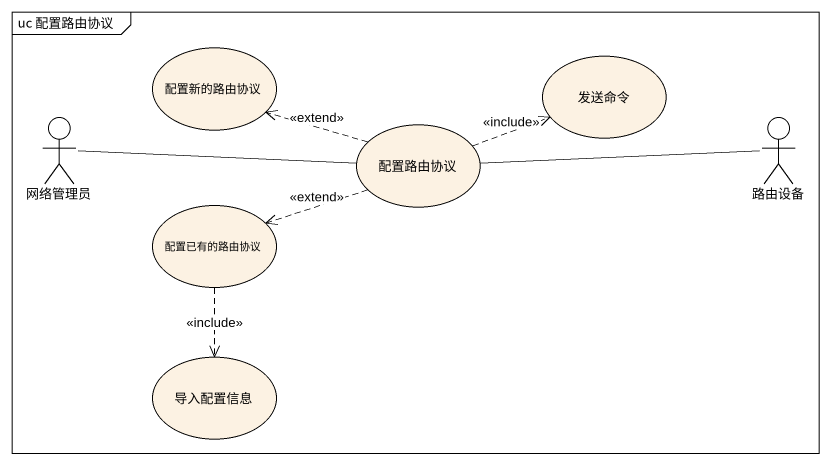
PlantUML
@startuml
mainframe uc 配置路由协议
usecase 配置新的路由协议
usecase 发送命令
actor 网络管理员
actor 路由设备
usecase 配置路由协议
usecase 配置已有的路由协议
usecase 导入配置信息
网络管理员 -right- 配置路由协议
路由设备 -left- 配置路由协议
配置路由协议 .left.> 配置新的路由协议 : <<extend>>
配置路由协议 .right.> 发送命令 : <<include>>
配置路由协议 .left.> 配置已有的路由协议 : <<extend>>
配置已有的路由协议 ..> 导入配置信息 : <<include>>
@enduml
